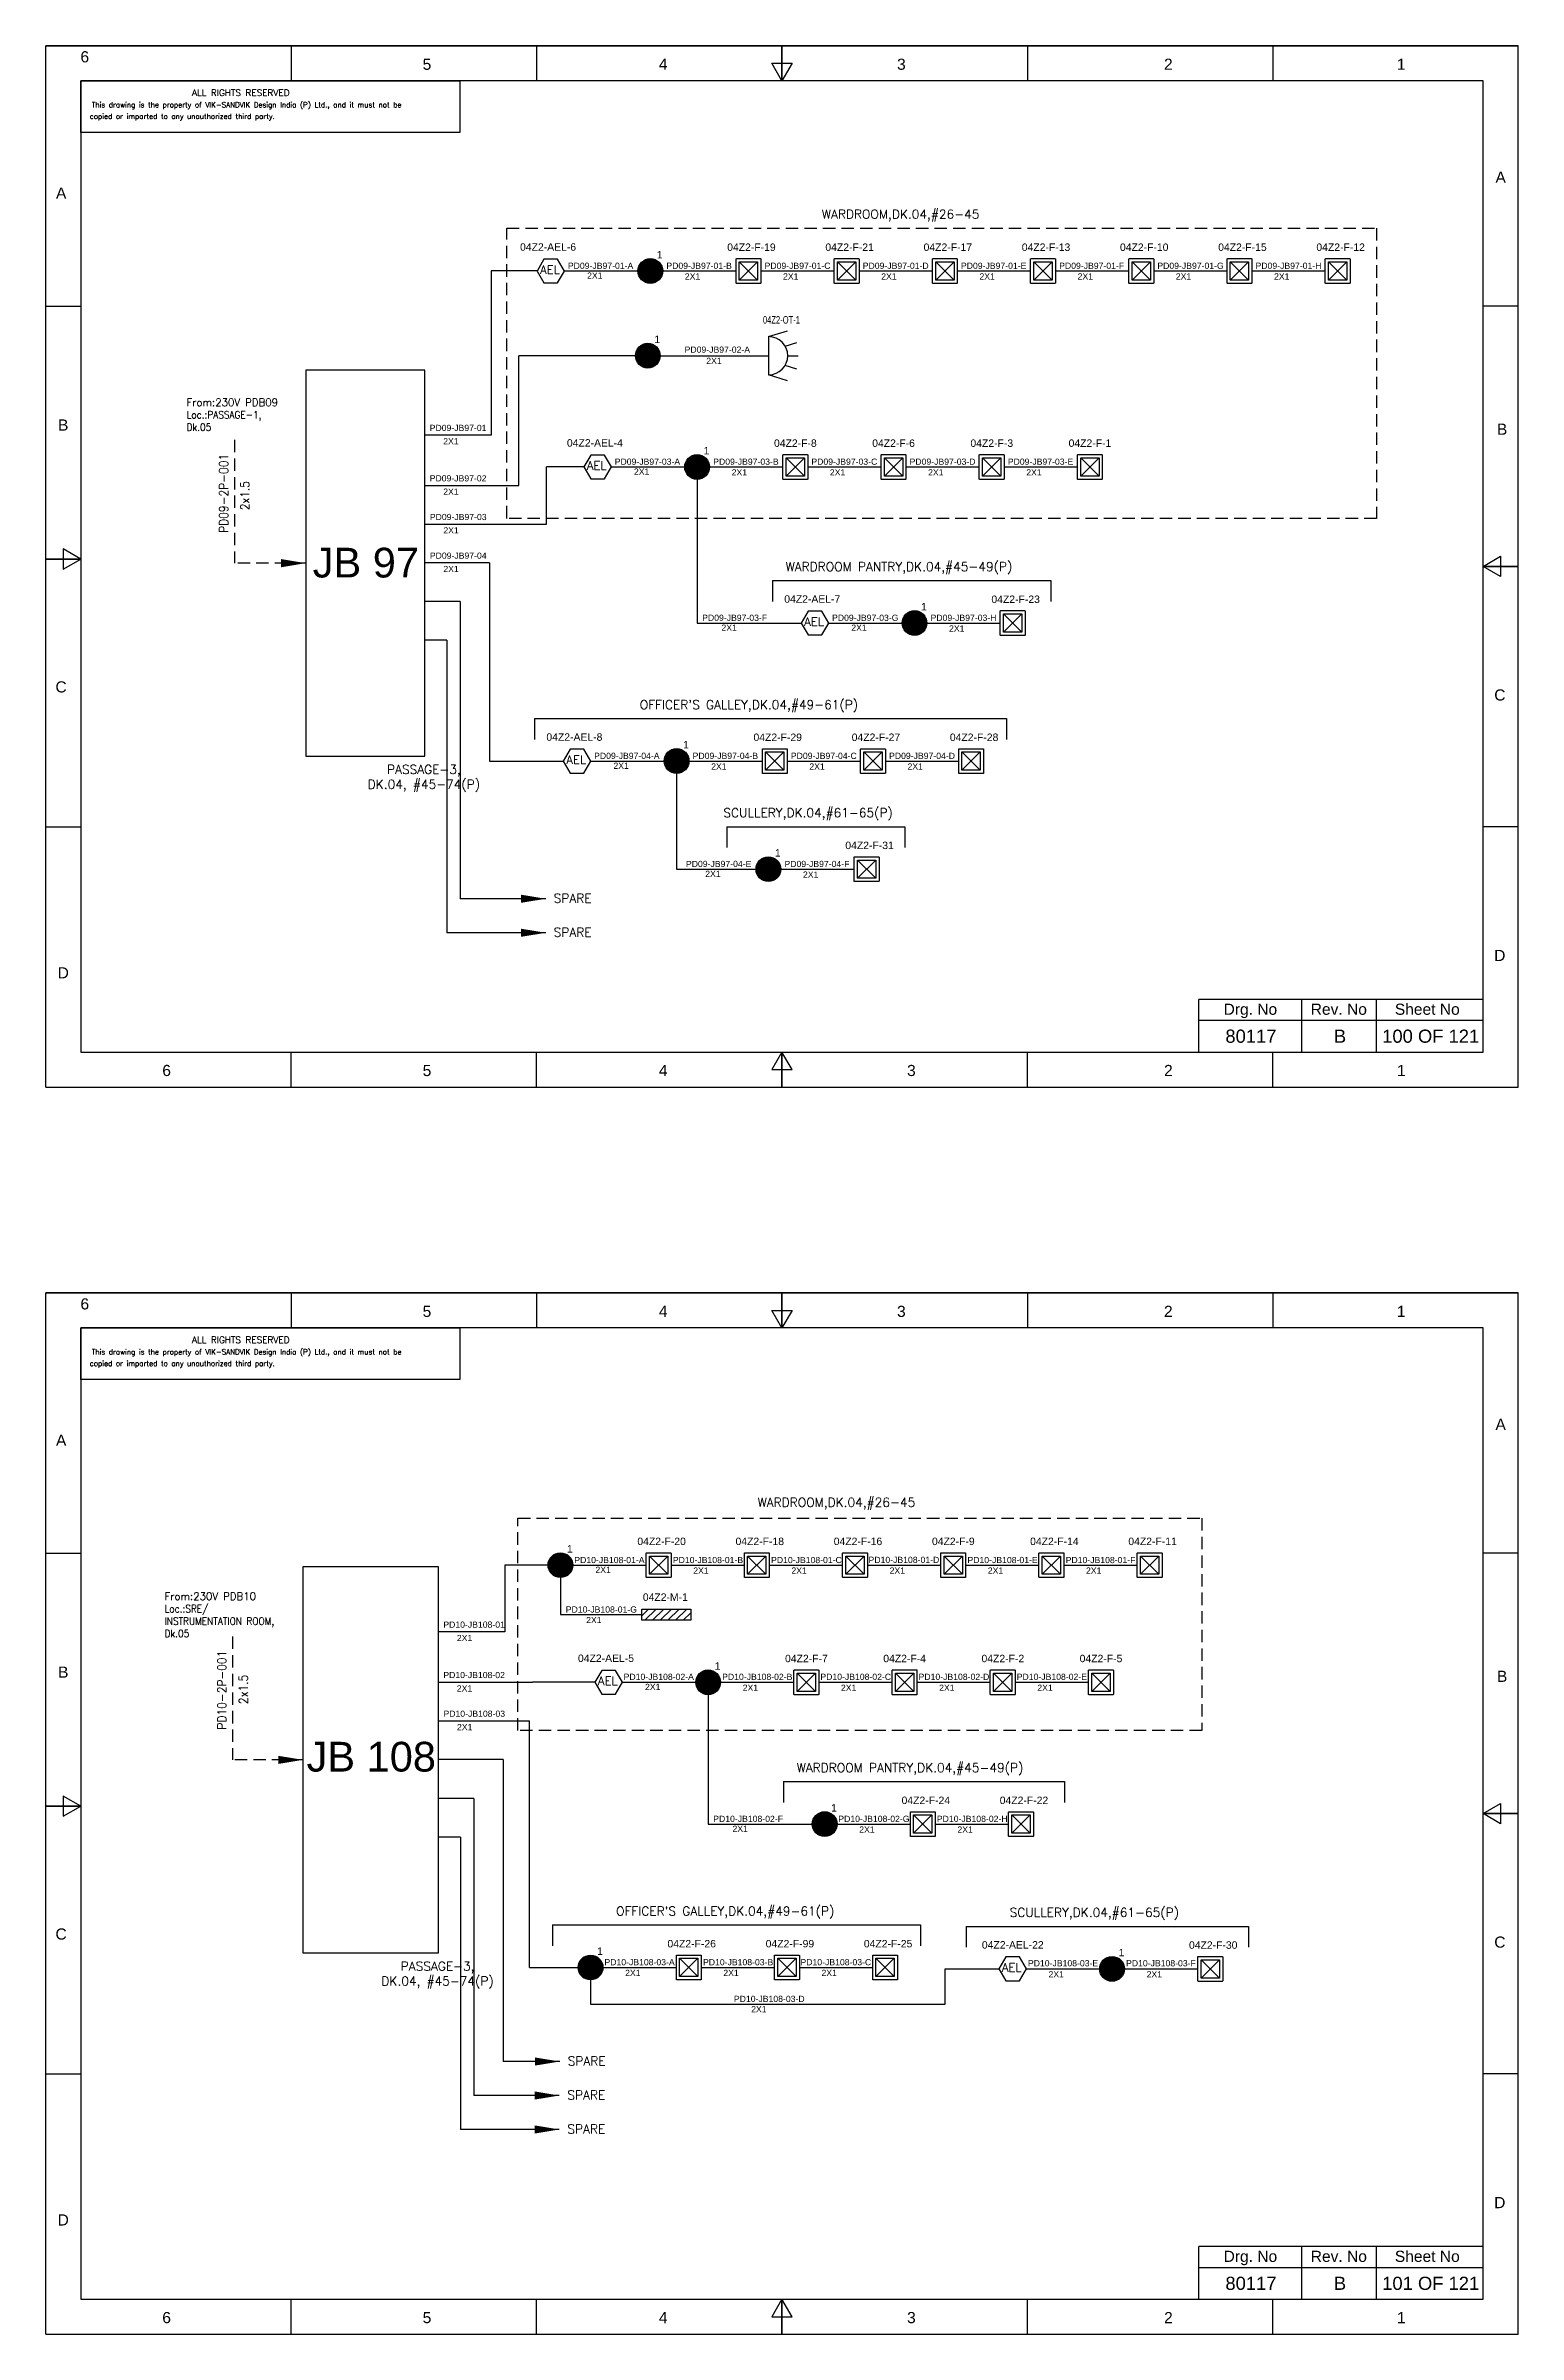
# Model space of a CAD drawing. Header units: inches. Extents: x -3311 to 1429, y -713 to 2436.
# Drawn here: x -3309.1 to -3012.1, y -713.5 to -251.8 of the extents above; entities that cross this region are included whole.
import ezdxf
from ezdxf.enums import TextEntityAlignment as Align

# ---------------------------------------------------------------- set-up
doc = ezdxf.new("R2010")
doc.units = ezdxf.units.IN
doc.linetypes.add('HIDDEN', pattern=[0.375, 0.25, -0.125])
doc.linetypes.add('SOLID', pattern=[0])
for name, color, linetype, lineweight in [('ELEC_TXT-025', 1, 'Continuous', 25), ('HEL-025', 1, 'Continuous', 25), ('HEL-035', 2, 'Continuous', 35)]:
    doc.layers.add(name, color=color, linetype=linetype, lineweight=lineweight)
for name, color, linetype in [('Fmount', 7, 'Continuous'), ('LINE', 3, 'SOLID'), ('MirL', 7, 'Continuous'), ('oL', 7, 'Continuous')]:
    doc.layers.add(name, color=color, linetype=linetype)
doc.styles.add('_NORMAL', font='arial.ttf')
doc.styles.add('ROMANS', font='simplex.shx', dxfattribs={"width": 0.88})
doc.styles.get("Standard").update_dxf_attribs({"font": 'arial.ttf'})
doc.dimstyles.get("Standard").update_dxf_attribs({"dimtxt": 0.18, "dimasz": 0.18, "dimexe": 0.18, "dimexo": 0.0625, "dimgap": 0.09, "dimtad": 0, "dimtih": 1, "dimtoh": 1, "dimdec": 4, "dimzin": 0, "dimdsep": 46, "dimtxsty": 'Standard', "dimcen": 0.09, "dimadec": 0, "dimazin": 0, "dimtfac": 1, "dimtdec": 4, "dimtofl": 0, "dimtmove": 0, "dimatfit": 3, "dimfxl": 1, "dimtolj": 1, "dimtzin": 0, "dimarcsym": 0})

# ---------------------------------------------------------------- blocks, each defined once
blk = doc.blocks.new('fr')
at = {"color": 7, "linetype": 'Continuous'}
for p, q in [((33763.99, 4500.4), (33466.99, 4500.4)), ((33466.99, 4500.4), (33763.99, 4500.4)), ((33466.99, 4290.33), (33466.99, 4500.4)), ((33516.49, 4500.4), (33516.49, 4493.33)), ((33565.99, 4500.4), (33565.99, 4493.33)), ((33615.49, 4493.33), (33613.45, 4496.87)), ((33613.45, 4496.87), (33617.53, 4496.87)), ((33615.49, 4500.4), (33615.49, 4493.33)), ((33615.49, 4493.33), (33615.49, 4500.4)), ((33615.49, 4500.4), (33615.49, 4493.33)), ((33617.53, 4496.87), (33615.49, 4493.33)), ((33664.99, 4500.4), (33664.99, 4493.33)), ((33714.49, 4500.4), (33714.49, 4493.33)), ((33763.99, 4290.33), (33763.99, 4500.4)), ((33763.99, 4290.33), (33763.99, 4500.4)), ((33756.92, 4493.33), (33474.06, 4493.33)), ((33474.06, 4493.33), (33474.06, 4297.41)), ((33756.92, 4297.41), (33756.92, 4493.33)), ((33466.99, 4447.89), (33474.06, 4447.89)), ((33763.99, 4447.89), (33756.92, 4447.89)), ((33466.99, 4396.87), (33474.06, 4396.87)), ((33474.06, 4396.87), (33466.99, 4396.87)), ((33466.99, 4396.87), (33474.06, 4396.87)), ((33474.06, 4396.87), (33470.53, 4398.91)), ((33470.53, 4398.91), (33470.53, 4394.83)), ((33470.53, 4394.83), (33474.06, 4396.87)), ((33756.92, 4395.37), (33760.45, 4397.41)), ((33763.99, 4395.37), (33756.92, 4395.37)), ((33760.45, 4393.33), (33756.92, 4395.37)), ((33756.92, 4395.37), (33763.99, 4395.37)), ((33763.99, 4395.37), (33756.92, 4395.37)), ((33760.45, 4397.41), (33760.45, 4393.33)), ((33466.99, 4342.85), (33474.06, 4342.85)), ((33763.99, 4342.85), (33756.92, 4342.85)), ((33474.06, 4297.41), (33756.92, 4297.41)), ((33516.49, 4290.33), (33516.49, 4297.41)), ((33565.99, 4290.33), (33565.99, 4297.41)), ((33615.49, 4297.41), (33613.45, 4293.87)), ((33613.45, 4293.87), (33617.53, 4293.87)), ((33615.49, 4290.33), (33615.49, 4297.41)), ((33617.53, 4293.87), (33615.49, 4297.41)), ((33615.49, 4297.41), (33615.49, 4290.33)), ((33615.49, 4290.33), (33615.49, 4297.41)), ((33664.99, 4290.33), (33664.99, 4297.41)), ((33714.49, 4290.33), (33714.49, 4297.41)), ((33466.99, 4290.33), (33763.99, 4290.33)), ((33466.99, 4290.33), (33763.99, 4290.33))]:
    blk.add_line(p, q, dxfattribs=at)
at = {"color": 7, "style": '_NORMAL'}
for s, p in [('6', (33474.86, 4498.18)), ('5', (33543.88, 4496.68)), ('4', (33591.52, 4496.68)), ('3', (33639.57, 4496.68)), ('2', (33693.41, 4496.68)), ('1', (33740.39, 4496.68)), ('A', (33760.45, 4473.88)), ('A', (33470.1, 4470.68)), ('B', (33470.52, 4423.9)), ('B', (33760.74, 4423.06)), ('C', (33470.08, 4371.07)), ('C', (33760.29, 4369.44)), ('D', (33760.27, 4316.89)), ('D', (33470.51, 4313.39)), ('6', (33491.37, 4293.69)), ('5', (33543.89, 4293.69)), ('4', (33591.53, 4293.69)), ('3', (33641.59, 4293.69)), ('2', (33693.43, 4293.69)), ('1', (33740.41, 4293.69))]:
    blk.add_text(s, height=2.25, dxfattribs=at).set_placement(p, align=Align.MIDDLE_CENTER)
blk = doc.blocks.new('A$C4BAD7D21')
at = {"layer": 'HEL-025'}
blk.add_lwpolyline([(-34000, 0), (-34000, 2086), (-18714, 2086), (-18714, 0)], close=True, dxfattribs=at)
at = {"layer": 'HEL-025', "style": 'ROMANS'}
for s, p in [('This drawing is the property of VIK-SANDVIK Design India (P) Ltd., and it must not be', (-33558, 1016)), (' copied or imparted to any unauthorized third party.', (-33785, 550))]:
    blk.add_text(s, height=210, dxfattribs=at).set_placement(p)
at = {"layer": 'HEL-035', "style": 'ROMANS'}
blk.add_text('     ALL RIGHTS RESERVED', height=262.5, dxfattribs=at).set_placement((-30497, 1476))
blk = doc.blocks.new('FIXED_KEY_SWITCH')
h = blk.add_hatch(color=1)
h.dxf.hatch_style = 1
edge = h.paths.add_edge_path()
edge.add_arc((848.13, 1737.46), 2.5, 0, 360)
at = {"color": 1}
blk.add_circle((848.13, 1737.46), 2.5, dxfattribs=at)
at = {"color": 7, "insert": (849.44, 1741.5), "char_height": 1.5, "attachment_point": 1, "style": '_NORMAL'}
blk.add_mtext_dynamic_manual_height_columns('1', width=1.5, gutter_width=7.5, heights=[0], dxfattribs=at)
blk = doc.blocks.new('SWT')
blk.add_blockref('FIXED_KEY_SWITCH', (0, 0))
blk.add_attdef('TAG_NO', (844.55, 1741.11), '', height=1.5)
blk = doc.blocks.new('AEL')
at = {"color": 4}
blk.add_lwpolyline([(989.98, -190.09), (992.75, -190.09), (994.14, -187.69), (992.75, -185.28), (989.98, -185.28), (988.59, -187.69)], close=True, dxfattribs=at)
at = {"color": 4, "style": 'ROMANS'}
blk.add_text('AEL', height=1.725, dxfattribs=at).set_placement((989.2, -188.27))
blk = doc.blocks.new('AEL_L')
blk.add_blockref('AEL', (0, 0))
blk.add_attdef('TAG_NO', (986.55, -183.59), '', height=1.5)
blk = doc.blocks.new('LED FLUSH MOUNT')
for p, q in [((114818, 79432), (114604, 79219)), ((114604, 79432), (114818, 79219))]:
    blk.add_line(p, q)
blk.add_lwpolyline([(114572, 79470), (114850, 79470, -0.414214), (114856, 79464), (114856, 79186, -0.414214), (114850, 79180), (114572, 79180, -0.414214), (114566, 79186), (114566, 79464, -0.414214)], format="xyb", close=True)
blk.add_lwpolyline([(114604, 79432), (114818, 79432), (114818, 79219), (114604, 79219)], close=True)
blk = doc.blocks.new('LED Flush Mounted Light 22W')
blk.add_blockref('LED FLUSH MOUNT', (0, 0))
at = {"style": 'ROMANS', "width": 0.7}
blk.add_attdef('TAG_NO.:', (113905, 79579), '', height=250, dxfattribs=at)
blk = doc.blocks.new('OT_LIGHT')
for p, q in [((-56175, 20909), (-55905, 20995)), ((-56175, 20909), (-56175, 20359)), ((-55938, 20773), (-55771, 20826)), ((-55771, 20442), (-55938, 20495)), ((-55900, 20634), (-55752, 20634)), ((-55905, 20274), (-56175, 20359))]:
    blk.add_line(p, q)
blk.add_arc((-56175, 20634), 275, 270, 90)
blk = doc.blocks.new('LED_OT_LIGHT')
blk.add_blockref('OT_LIGHT', (0, 0))
at = {"style": 'ROMANS'}
blk.add_attdef('TAG_NO:', (-56638, 21172), '', height=250, dxfattribs=at)
blk = doc.blocks.new('MIR')
h = blk.add_hatch()
h.set_pattern_fill('ANSI31', color=256, scale=500)
h.set_pattern_definition([(45, (0, 0), (-44.194174, 44.194174), [])])
h.paths.add_polyline_path([(109452, 30143), (110019, 30143), (110019, 30272), (109452, 30272)])
at = {"elevation": -6}
blk.add_lwpolyline([(109452, 30272), (110019, 30272), (110019, 30143), (109452, 30143)], close=True, dxfattribs=at)
blk = doc.blocks.new('MIRROR LIGHT')
blk.add_blockref('MIR', (0, 0))
at = {"style": 'ROMANS', "width": 0.7}
blk.add_attdef('TAG_NO.:', (108952, 30348), '', height=250, dxfattribs=at)

msp = doc.modelspace()

# ---------------------------------------------------------------- linework, layer by layer
for p, q in [((-3219.2, -297.28), (-3219.2, -330.4)), ((-3209.97, -297.28), (-3219.2, -297.28)), ((-3213.62, -340.57), (-3213.62, -314.37)), ((-3190.12, -314.37), (-3213.62, -314.37)), ((-3208.04, -348.37), (-3208.04, -336.81)), ((-3200.53, -336.81), (-3208.04, -336.81)), ((-3177.68, -339.31), (-3177.68, -368.3)), ((-3219.54, -356.17), (-3232.6, -356.17)), ((-3219.54, -356.17), (-3219.54, -396.15)), ((-3162.49, -359.73, -0.05), (-3106.31, -359.73, -0.05)), ((-3225.47, -363.97), (-3232.6, -363.97)), ((-3225.47, -363.97), (-3225.47, -423.92)), ((-3228.19, -371.77), (-3232.6, -371.77)), ((-3228.19, -371.77), (-3228.19, -430.78)), ((-3210.47, -387.58, -0.05), (-3115.28, -387.58, -0.05)), ((-3181.82, -398.65), (-3181.82, -417.95)), ((-3171.7, -409.38, -0.05), (-3135.78, -409.38, -0.05)), ((-3216.44, -558.35), (-3216.44, -571.81)), ((-3207.74, -558.35), (-3216.44, -558.35)), ((-3198.3, -581.98), (-3210.86, -581.98)), ((-3175.45, -584.48), (-3175.45, -610.59)), ((-3211.5, -639.51), (-3211.5, -589.78)), ((-3216.79, -597.58), (-3229.84, -597.58)), ((-3216.79, -597.58), (-3216.79, -658.48)), ((-3160.26, -602.02, -0.05), (-3103.57, -602.02, -0.05)), ((-3222.71, -605.39), (-3229.84, -605.39)), ((-3222.71, -605.39), (-3222.71, -665.34)), ((-3225.43, -613.19), (-3229.84, -613.19)), ((-3225.43, -613.19), (-3225.43, -672.19)), ((-3206.85, -630.94, -0.05), (-3132.63, -630.94, -0.05)), ((-3123.43, -631.23, -0.05), (-3066.46, -631.23, -0.05)), ((-3199.17, -642.01), (-3199.17, -646.91))]:
    msp.add_line(p, q)
at = {"color": 7, "linetype": 'Continuous'}
for p, q in [((-3019.13, -444.25), (-3076.45, -444.25)), ((-3076.45, -454.84), (-3076.45, -444.25)), ((-3055.68, -454.84), (-3055.68, -444.25)), ((-3040.66, -454.84), (-3040.66, -444.25)), ((-3076.45, -448.43), (-3019.13, -448.43)), ((-3019.13, -695.83), (-3076.45, -695.83)), ((-3076.45, -706.42), (-3076.45, -695.83)), ((-3055.68, -706.42), (-3055.68, -695.83)), ((-3040.66, -706.42), (-3040.66, -695.83)), ((-3076.45, -700.01), (-3019.13, -700.01))]:
    msp.add_line(p, q, dxfattribs=at)
at = {"linetype": 'HIDDEN', "ltscale": 10}
for points in [[(-3216.04, -288.63), (-3040.62, -288.63), (-3040.62, -347.18), (-3216.04, -347.18)], [(-3213.81, -548.89), (-3075.87, -548.89), (-3075.87, -591.72), (-3213.81, -591.72)]]:
    msp.add_lwpolyline(points, close=True, dxfattribs=at)
msp.add_lwpolyline([(-3232.6, -317.27), (-3256.6, -317.27), (-3256.6, -395.17), (-3232.6, -395.17)], close=True)
for points in [[(-3271.01, -331.34), (-3271.01, -356.22)], [(-3271.39, -572.76), (-3271.39, -597.63)]]:
    msp.add_lwpolyline(points, dxfattribs=at)
at = {"layer": 'LINE', "color": 0}
for p, q in [((-3204.42, -297.28), (-3189.62, -297.28)), ((-3184.62, -297.28), (-3169.83, -297.28)), ((-3164.82, -297.28), (-3150.02, -297.28)), ((-3145.01, -297.28), (-3130.21, -297.28)), ((-3125.2, -297.28), (-3110.41, -297.28)), ((-3105.4, -297.28), (-3090.6, -297.28)), ((-3085.59, -297.28), (-3070.79, -297.28)), ((-3065.78, -297.28), (-3050.99, -297.28)), ((-3185.12, -314.37), (-3163.25, -314.37)), ((-3219.2, -330.4), (-3232.6, -330.4)), ((-3194.97, -336.81), (-3180.18, -336.81)), ((-3175.18, -336.81), (-3160.38, -336.81)), ((-3155.37, -336.81), (-3140.58, -336.81)), ((-3135.56, -336.81), (-3120.77, -336.81)), ((-3115.76, -336.81), (-3100.96, -336.81)), ((-3232.6, -340.57), (-3213.62, -340.57)), ((-3232.57, -348.37), (-3208.04, -348.37)), ((-3162.49, -359.73, -0.05), (-3162.49, -363.92, -0.05)), ((-3106.31, -359.73, -0.05), (-3106.31, -363.92, -0.05)), ((-3177.68, -368.3), (-3156.68, -368.3)), ((-3151.13, -368.3), (-3136.33, -368.3)), ((-3131.33, -368.3), (-3116.54, -368.3)), ((-3210.47, -387.58, -0.05), (-3210.47, -391.77, -0.05)), ((-3115.28, -387.58, -0.05), (-3115.28, -391.77, -0.05)), ((-3219.54, -396.15), (-3204.67, -396.15)), ((-3199.12, -396.15), (-3184.32, -396.15)), ((-3179.32, -396.15), (-3164.52, -396.15)), ((-3159.51, -396.15), (-3144.72, -396.15)), ((-3139.71, -396.15), (-3124.91, -396.15)), ((-3171.7, -409.38, -0.05), (-3171.7, -413.57, -0.05)), ((-3135.78, -409.38, -0.05), (-3135.78, -413.57, -0.05)), ((-3181.82, -417.95), (-3165.8, -417.95)), ((-3160.8, -417.95), (-3146, -417.95)), ((-3202.74, -558.35), (-3187.95, -558.35)), ((-3182.94, -558.35), (-3168.14, -558.35)), ((-3163.13, -558.35), (-3148.33, -558.35)), ((-3143.32, -558.35), (-3128.53, -558.35)), ((-3123.52, -558.35), (-3108.72, -558.35)), ((-3103.71, -558.35), (-3088.91, -558.35)), ((-3257.18, -558.68), (-3257.18, -636.59)), ((-3229.84, -558.68), (-3257.18, -558.68)), ((-3229.84, -636.59), (-3229.84, -558.68)), ((-3205.24, -560.85), (-3205.24, -568.33)), ((-3216.44, -571.81), (-3229.84, -571.81)), ((-3205.24, -568.33), (-3188.85, -568.33)), ((-3229.84, -581.98), (-3210.86, -581.98)), ((-3192.74, -581.98), (-3177.95, -581.98)), ((-3172.95, -581.98), (-3158.15, -581.98)), ((-3153.14, -581.98), (-3138.35, -581.98)), ((-3133.33, -581.98), (-3118.54, -581.98)), ((-3113.53, -581.98), (-3098.73, -581.98)), ((-3229.81, -589.78), (-3211.5, -589.78)), ((-3160.26, -602.02, -0.05), (-3160.26, -606.21, -0.05)), ((-3103.57, -602.02, -0.05), (-3103.57, -606.21, -0.05)), ((-3175.45, -610.59), (-3154.45, -610.59)), ((-3149.45, -610.59), (-3134.66, -610.59)), ((-3129.65, -610.59), (-3114.85, -610.59)), ((-3206.85, -630.94, -0.05), (-3206.85, -635.13, -0.05)), ((-3132.63, -630.94, -0.05), (-3132.63, -635.13, -0.05)), ((-3123.43, -631.23, -0.05), (-3123.43, -635.42, -0.05)), ((-3066.46, -631.23, -0.05), (-3066.46, -635.42, -0.05)), ((-3257.18, -636.59), (-3229.84, -636.59)), ((-3211.5, -639.51), (-3201.67, -639.51)), ((-3196.67, -639.51), (-3181.87, -639.51)), ((-3176.86, -639.51), (-3162.07, -639.51)), ((-3157.06, -639.51), (-3142.26, -639.51)), ((-3127.65, -639.8), (-3116.83, -639.8)), ((-3111.27, -639.8), (-3096.48, -639.8)), ((-3091.48, -639.8), (-3076.68, -639.8))]:
    msp.add_line(p, q, dxfattribs=at)
at = {"layer": 'LINE', "color": 7}
msp.add_lwpolyline([(-3199.17, -646.91), (-3127.65, -646.91), (-3127.65, -639.8)], dxfattribs=at)

# ---------------------------------------------------------------- block references
for name, p in [('fr', (-36776.05, -4752.25)), ('SWT', (-4035.25, -2034.74)), ('SWT', (-4035.75, -2051.83)), ('SWT', (-4025.81, -2074.27)), ('SWT', (-3981.96, -2105.76)), ('SWT', (-4029.95, -2133.6)), ('SWT', (-4011.43, -2155.41)), ('fr', (-36776.05, -5003.83)), ('SWT', (-4053.37, -2295.81)), ('SWT', (-4023.58, -2319.44)), ('SWT', (-4000.08, -2348.05)), ('SWT', (-4047.3, -2376.97)), ('SWT', (-3942.11, -2377.25))]:
    msp.add_blockref(name, p)
ref = msp.add_blockref('AEL_L', (-4198.56, -109.6))
ref.add_attrib('TAG_NO', '04Z2-AEL-6', (-3213.39, -293.19), dxfattribs={"color": 4, "height": 1.5})
ref = msp.add_blockref('AEL_L', (-4189.11, -149.12))
ref.add_attrib('TAG_NO', '04Z2-AEL-4', (-3203.94, -332.71), dxfattribs={"color": 4, "height": 1.5})
ref = msp.add_blockref('AEL_L', (-4145.27, -180.61))
ref.add_attrib('TAG_NO', '04Z2-AEL-7', (-3160.1, -364.2), dxfattribs={"color": 4, "height": 1.5})
ref = msp.add_blockref('AEL_L', (-4193.26, -208.46))
ref.add_attrib('TAG_NO', '04Z2-AEL-8', (-3208.08, -392.05), dxfattribs={"color": 4, "height": 1.5})
ref = msp.add_blockref('AEL_L', (-4186.88, -394.29))
ref.add_attrib('TAG_NO', '04Z2-AEL-5', (-3201.71, -577.88), dxfattribs={"color": 4, "height": 1.5})
ref = msp.add_blockref('AEL_L', (-4105.41, -452.11))
ref.add_attrib('TAG_NO', '04Z2-AEL-22', (-3120.24, -635.7), dxfattribs={"color": 4, "height": 1.5})
at = {"layer": 'ELEC_TXT-025', "color": 0, "xscale": 0.005, "yscale": 0.005, "zscale": 0.005}
for p in [(-3131.98, -269.35), (-3131.98, -520.93)]:
    msp.add_blockref('A$C4BAD7D21', p, dxfattribs=at)
at = {"layer": 'Fmount'}
ref = msp.add_blockref('LED Flush Mounted Light 22W', (-5149.53, -1668.03), dxfattribs=dict(at, xscale=0.01728, yscale=0.01728, zscale=0.01728))
ref.add_attrib('TAG_NO.:', '04Z2-F-19', dxfattribs={"layer": '0', "height": 1.5}).set_placement((-3171.61, -293.68), align=Align.BOTTOM_LEFT)
ref = msp.add_blockref('LED Flush Mounted Light 22W', (-5129.72, -1668.03), dxfattribs=dict(at, xscale=0.01728, yscale=0.01728, zscale=0.01728))
ref.add_attrib('TAG_NO.:', '04Z2-F-21', dxfattribs={"layer": '0', "height": 1.5}).set_placement((-3151.81, -293.68), align=Align.BOTTOM_LEFT)
ref = msp.add_blockref('LED Flush Mounted Light 22W', (-5109.91, -1668.03), dxfattribs=dict(at, xscale=0.01728, yscale=0.01728, zscale=0.01728))
ref.add_attrib('TAG_NO.:', '04Z2-F-17', dxfattribs={"layer": '0', "height": 1.5}).set_placement((-3132, -293.68), align=Align.BOTTOM_LEFT)
ref = msp.add_blockref('LED Flush Mounted Light 22W', (-5090.11, -1668.03), dxfattribs=dict(at, xscale=0.01728, yscale=0.01728, zscale=0.01728))
ref.add_attrib('TAG_NO.:', '04Z2-F-13', dxfattribs={"layer": '0', "height": 1.5}).set_placement((-3112.19, -293.68), align=Align.BOTTOM_LEFT)
ref = msp.add_blockref('LED Flush Mounted Light 22W', (-5070.3, -1668.03), dxfattribs=dict(at, xscale=0.01728, yscale=0.01728, zscale=0.01728))
ref.add_attrib('TAG_NO.:', '04Z2-F-10', dxfattribs={"layer": '0', "height": 1.5}).set_placement((-3092.39, -293.68), align=Align.BOTTOM_LEFT)
ref = msp.add_blockref('LED Flush Mounted Light 22W', (-5050.49, -1668.03), dxfattribs=dict(at, xscale=0.01728, yscale=0.01728, zscale=0.01728))
ref.add_attrib('TAG_NO.:', '04Z2-F-15', dxfattribs={"layer": '0', "height": 1.5}).set_placement((-3072.58, -293.68), align=Align.BOTTOM_LEFT)
ref = msp.add_blockref('LED Flush Mounted Light 22W', (-5030.69, -1668.03), dxfattribs=dict(at, xscale=0.01728, yscale=0.01728, zscale=0.01728))
ref.add_attrib('TAG_NO.:', '04Z2-F-12', dxfattribs={"layer": '0', "height": 1.5}).set_placement((-3052.77, -293.68), align=Align.BOTTOM_LEFT)
ref = msp.add_blockref('LED Flush Mounted Light 22W', (-5140.08, -1707.55), dxfattribs=dict(at, xscale=0.01728, yscale=0.01728, zscale=0.01728))
ref.add_attrib('TAG_NO.:', '04Z2-F-8', dxfattribs={"layer": '0', "height": 1.5}).set_placement((-3162.17, -333.21), align=Align.BOTTOM_LEFT)
ref = msp.add_blockref('LED Flush Mounted Light 22W', (-5120.27, -1707.55), dxfattribs=dict(at, xscale=0.01728, yscale=0.01728, zscale=0.01728))
ref.add_attrib('TAG_NO.:', '04Z2-F-6', dxfattribs={"layer": '0', "height": 1.5}).set_placement((-3142.36, -333.21), align=Align.BOTTOM_LEFT)
ref = msp.add_blockref('LED Flush Mounted Light 22W', (-5100.47, -1707.55), dxfattribs=dict(at, xscale=0.01728, yscale=0.01728, zscale=0.01728))
ref.add_attrib('TAG_NO.:', '04Z2-F-3', dxfattribs={"layer": '0', "height": 1.5}).set_placement((-3122.55, -333.21), align=Align.BOTTOM_LEFT)
ref = msp.add_blockref('LED Flush Mounted Light 22W', (-5080.66, -1707.55), dxfattribs=dict(at, xscale=0.01728, yscale=0.01728, zscale=0.01728))
ref.add_attrib('TAG_NO.:', '04Z2-F-1', dxfattribs={"layer": '0', "height": 1.5}).set_placement((-3102.75, -333.21), align=Align.BOTTOM_LEFT)
ref = msp.add_blockref('LED Flush Mounted Light 22W', (-5096.24, -1739.04), dxfattribs=dict(at, xscale=0.01728, yscale=0.01728, zscale=0.01728))
ref.add_attrib('TAG_NO.:', '04Z2-F-23', dxfattribs={"layer": '0', "height": 1.5}).set_placement((-3118.32, -364.7), align=Align.BOTTOM_LEFT)
ref = msp.add_blockref('LED Flush Mounted Light 22W', (-5144.22, -1766.89), dxfattribs=dict(at, xscale=0.01728, yscale=0.01728, zscale=0.01728))
ref.add_attrib('TAG_NO.:', '04Z2-F-29', dxfattribs={"layer": '0', "height": 1.5}).set_placement((-3166.31, -392.54), align=Align.BOTTOM_LEFT)
ref = msp.add_blockref('LED Flush Mounted Light 22W', (-5124.42, -1766.89), dxfattribs=dict(at, xscale=0.01728, yscale=0.01728, zscale=0.01728))
ref.add_attrib('TAG_NO.:', '04Z2-F-27', dxfattribs={"layer": '0', "height": 1.5}).set_placement((-3146.5, -392.54), align=Align.BOTTOM_LEFT)
ref = msp.add_blockref('LED Flush Mounted Light 22W', (-5104.61, -1766.89), dxfattribs=dict(at, xscale=0.01728, yscale=0.01728, zscale=0.01728))
ref.add_attrib('TAG_NO.:', '04Z2-F-28', dxfattribs={"layer": '0', "height": 1.5}).set_placement((-3126.7, -392.54), align=Align.BOTTOM_LEFT)
ref = msp.add_blockref('LED Flush Mounted Light 22W', (-5125.7, -1788.69), dxfattribs=dict(at, xscale=0.01728, yscale=0.01728, zscale=0.01728))
ref.add_attrib('TAG_NO.:', '04Z2-F-31', dxfattribs={"layer": '0', "height": 1.5}).set_placement((-3147.79, -414.35), align=Align.BOTTOM_LEFT)
ref = msp.add_blockref('LED Flush Mounted Light 22W', (-5167.65, -1929.09), dxfattribs=dict(at, xscale=0.01728, yscale=0.01728, zscale=0.01728))
ref.add_attrib('TAG_NO.:', '04Z2-F-20', dxfattribs={"layer": '0', "height": 1.5}).set_placement((-3189.73, -554.75), align=Align.BOTTOM_LEFT)
ref = msp.add_blockref('LED Flush Mounted Light 22W', (-5147.84, -1929.09), dxfattribs=dict(at, xscale=0.01728, yscale=0.01728, zscale=0.01728))
ref.add_attrib('TAG_NO.:', '04Z2-F-18', dxfattribs={"layer": '0', "height": 1.5}).set_placement((-3169.93, -554.75), align=Align.BOTTOM_LEFT)
ref = msp.add_blockref('LED Flush Mounted Light 22W', (-5128.03, -1929.09), dxfattribs=dict(at, xscale=0.01728, yscale=0.01728, zscale=0.01728))
ref.add_attrib('TAG_NO.:', '04Z2-F-16', dxfattribs={"layer": '0', "height": 1.5}).set_placement((-3150.12, -554.75), align=Align.BOTTOM_LEFT)
ref = msp.add_blockref('LED Flush Mounted Light 22W', (-5108.23, -1929.09), dxfattribs=dict(at, xscale=0.01728, yscale=0.01728, zscale=0.01728))
ref.add_attrib('TAG_NO.:', '04Z2-F-9', dxfattribs={"layer": '0', "height": 1.5}).set_placement((-3130.31, -554.75), align=Align.BOTTOM_LEFT)
ref = msp.add_blockref('LED Flush Mounted Light 22W', (-5088.42, -1929.09), dxfattribs=dict(at, xscale=0.01728, yscale=0.01728, zscale=0.01728))
ref.add_attrib('TAG_NO.:', '04Z2-F-14', dxfattribs={"layer": '0', "height": 1.5}).set_placement((-3110.51, -554.75), align=Align.BOTTOM_LEFT)
ref = msp.add_blockref('LED Flush Mounted Light 22W', (-5068.61, -1929.09), dxfattribs=dict(at, xscale=0.01728, yscale=0.01728, zscale=0.01728))
ref.add_attrib('TAG_NO.:', '04Z2-F-11', dxfattribs={"layer": '0', "height": 1.5}).set_placement((-3090.7, -554.75), align=Align.BOTTOM_LEFT)
ref = msp.add_blockref('LED Flush Mounted Light 22W', (-5137.85, -1952.72), dxfattribs=dict(at, xscale=0.01728, yscale=0.01728, zscale=0.01728))
ref.add_attrib('TAG_NO.:', '04Z2-F-7', dxfattribs={"layer": '0', "height": 1.5}).set_placement((-3159.94, -578.38), align=Align.BOTTOM_LEFT)
ref = msp.add_blockref('LED Flush Mounted Light 22W', (-5118.04, -1952.72), dxfattribs=dict(at, xscale=0.01728, yscale=0.01728, zscale=0.01728))
ref.add_attrib('TAG_NO.:', '04Z2-F-4', dxfattribs={"layer": '0', "height": 1.5}).set_placement((-3140.13, -578.38), align=Align.BOTTOM_LEFT)
ref = msp.add_blockref('LED Flush Mounted Light 22W', (-5098.24, -1952.72), dxfattribs=dict(at, xscale=0.01728, yscale=0.01728, zscale=0.01728))
ref.add_attrib('TAG_NO.:', '04Z2-F-2', dxfattribs={"layer": '0', "height": 1.5}).set_placement((-3120.32, -578.38), align=Align.BOTTOM_LEFT)
ref = msp.add_blockref('LED Flush Mounted Light 22W', (-5078.43, -1952.72), dxfattribs=dict(at, xscale=0.01728, yscale=0.01728, zscale=0.01728))
ref.add_attrib('TAG_NO.:', '04Z2-F-5', dxfattribs={"layer": '0', "height": 1.5}).set_placement((-3100.52, -578.38), align=Align.BOTTOM_LEFT)
ref = msp.add_blockref('LED Flush Mounted Light 22W', (-5114.36, -1981.33), dxfattribs=dict(at, xscale=0.01728, yscale=0.01728, zscale=0.01728))
ref.add_attrib('TAG_NO.:', '04Z2-F-24', dxfattribs={"layer": '0', "height": 1.5}).set_placement((-3136.44, -606.99), align=Align.BOTTOM_LEFT)
ref = msp.add_blockref('LED Flush Mounted Light 22W', (-5094.55, -1981.33), dxfattribs=dict(at, xscale=0.01728, yscale=0.01728, zscale=0.01728))
ref.add_attrib('TAG_NO.:', '04Z2-F-22', dxfattribs={"layer": '0', "height": 1.5}).set_placement((-3116.64, -606.99), align=Align.BOTTOM_LEFT)
ref = msp.add_blockref('LED Flush Mounted Light 22W', (-5161.57, -2010.25), dxfattribs=dict(at, xscale=0.01728, yscale=0.01728, zscale=0.01728))
ref.add_attrib('TAG_NO.:', '04Z2-F-26', dxfattribs={"layer": '0', "height": 1.5}).set_placement((-3183.66, -635.91), align=Align.BOTTOM_LEFT)
ref = msp.add_blockref('LED Flush Mounted Light 22W', (-5141.77, -2010.25), dxfattribs=dict(at, xscale=0.01728, yscale=0.01728, zscale=0.01728))
ref.add_attrib('TAG_NO.:', '04Z2-F-99', dxfattribs={"layer": '0', "height": 1.5}).set_placement((-3163.85, -635.91), align=Align.BOTTOM_LEFT)
ref = msp.add_blockref('LED Flush Mounted Light 22W', (-5121.96, -2010.25), dxfattribs=dict(at, xscale=0.01728, yscale=0.01728, zscale=0.01728))
ref.add_attrib('TAG_NO.:', '04Z2-F-25', dxfattribs={"layer": '0', "height": 1.5}).set_placement((-3144.05, -635.91), align=Align.BOTTOM_LEFT)
ref = msp.add_blockref('LED Flush Mounted Light 22W', (-5056.38, -2010.54), dxfattribs=dict(at, xscale=0.01728, yscale=0.01728, zscale=0.01728))
ref.add_attrib('TAG_NO.:', '04Z2-F-30', dxfattribs={"layer": '0', "height": 1.5}).set_placement((-3078.47, -636.19), align=Align.BOTTOM_LEFT)
at = {"layer": 'MirL'}
ref = msp.add_blockref('MIRROR LIGHT', (-5104.26, -1096.97, 0.11), dxfattribs=dict(at, xscale=0.0175, yscale=0.0175, zscale=0.0175))
ref.add_attrib('TAG_NO.:', '04Z2-M-1', dxfattribs={"layer": '0', "height": 1.5}).set_placement((-3188.63, -566, -0.11), align=Align.BOTTOM_LEFT)
at = {"layer": 'oL'}
ref = msp.add_blockref('LED_OT_LIGHT', (-2376.8, -603.25), dxfattribs=dict(at, xscale=0.014, yscale=0.014, zscale=0.014))
ref.add_attrib('TAG_NO:', '04Z2-OT-1', (-3164.4, -307.89), dxfattribs={"layer": '0', "height": 1.5, "width": 0.7})

# ---------------------------------------------------------------- texts
at = {"color": 7}
for s, p in [('PD09-JB97-01-A', (-3203.75, -296.85, 0.03)), ('2X1', (-3199.87, -298.84)), ('PD09-JB97-01-B', (-3183.88, -296.85, 0.03)), ('2X1', (-3180.15, -299, -0.03)), ('PD09-JB97-01-C', (-3164.07, -296.85, 0.03)), ('2X1', (-3160.35, -299, -0.03)), ('PD09-JB97-01-D', (-3144.27, -296.85, 0.03)), ('2X1', (-3140.54, -299, -0.03)), ('PD09-JB97-01-E', (-3124.46, -296.85, 0.03)), ('2X1', (-3120.73, -299, -0.03)), ('PD09-JB97-01-F', (-3104.65, -296.85, 0.03)), ('2X1', (-3100.93, -299, -0.03)), ('PD09-JB97-01-G', (-3084.85, -296.85, 0.03)), ('2X1', (-3081.12, -299, -0.03)), ('PD09-JB97-01-H', (-3065.04, -296.85, 0.03)), ('2X1', (-3061.31, -299, -0.03)), ('PD09-JB97-02-A', (-3180.2, -313.77)), ('2X1', (-3175.83, -316.02)), ('PD09-JB97-01', (-3231.62, -329.56)), ('2X1', (-3228.89, -332.25)), ('PD09-JB97-03-A', (-3194.3, -336.37, 0.03)), ('PD09-JB97-03-B', (-3174.43, -336.37, 0.03)), ('PD09-JB97-03-C', (-3154.63, -336.37, 0.03)), ('PD09-JB97-03-D', (-3134.82, -336.37, 0.03)), ('PD09-JB97-03-E', (-3115.01, -336.37, 0.03)), ('PD09-JB97-02', (-3231.62, -339.73)), ('2X1', (-3228.89, -342.42)), ('2X1', (-3190.42, -338.37)), ('2X1', (-3170.71, -338.53, -0.03)), ('2X1', (-3150.9, -338.53, -0.03)), ('2X1', (-3131.09, -338.53, -0.03)), ('2X1', (-3111.29, -338.53, -0.03)), ('PD09-JB97-03', (-3231.59, -347.53)), ('2X1', (-3228.86, -350.22)), ('PD09-JB97-04', (-3231.59, -355.33)), ('2X1', (-3228.86, -358.02)), ('PD09-JB97-03-F', (-3176.66, -367.86, 0.03)), ('2X1', (-3172.77, -369.86)), ('PD09-JB97-03-G', (-3150.46, -367.86, 0.03)), ('2X1', (-3146.58, -369.86)), ('PD09-JB97-03-H', (-3130.59, -367.86, 0.03)), ('2X1', (-3126.86, -370.02, -0.03)), ('PD09-JB97-04-A', (-3198.45, -395.71, 0.03)), ('2X1', (-3194.56, -397.71)), ('PD09-JB97-04-B', (-3178.58, -395.71, 0.03)), ('2X1', (-3174.85, -397.86, -0.03)), ('PD09-JB97-04-C', (-3158.77, -395.71, 0.03)), ('2X1', (-3155.04, -397.86, -0.03)), ('PD09-JB97-04-D', (-3138.96, -395.71, 0.03)), ('2X1', (-3135.24, -397.86, -0.03)), ('PD09-JB97-04-E', (-3179.93, -417.52, 0.03)), ('2X1', (-3176.04, -419.51)), ('PD09-JB97-04-F', (-3160.06, -417.52, 0.03)), ('2X1', (-3156.33, -419.67, -0.03)), ('PD10-JB108-01-A', (-3202.45, -557.94, 0.03)), ('PD10-JB108-01-B', (-3182.57, -557.94, 0.03)), ('PD10-JB108-01-C', (-3162.76, -557.94, 0.03)), ('PD10-JB108-01-D', (-3143.1, -557.91, 0.03)), ('PD10-JB108-01-E', (-3123.15, -557.94, 0.03)), ('PD10-JB108-01-F', (-3103.34, -557.94, 0.03)), ('2X1', (-3198.19, -559.91)), ('2X1', (-3178.46, -560.07, -0.03)), ('2X1', (-3158.66, -560.07, -0.03)), ('2X1', (-3138.85, -560.07, -0.03)), ('2X1', (-3119.04, -560.07, -0.03)), ('2X1', (-3099.24, -560.07, -0.03)), ('PD10-JB108-01-G', (-3204.17, -567.92, 0.03)), ('PD10-JB108-01', (-3228.87, -570.97)), ('2X1', (-3226.14, -573.67)), ('2X1', (-3200.06, -570.05, -0.03)), ('PD10-JB108-02', (-3228.87, -581.14)), ('PD10-JB108-02-A', (-3192.5, -581.5, 0.03)), ('PD10-JB108-02-B', (-3172.63, -581.5, 0.03)), ('PD10-JB108-02-C', (-3152.82, -581.5, 0.03)), ('PD10-JB108-02-D', (-3133.01, -581.5, 0.03)), ('PD10-JB108-02-E', (-3113.21, -581.5, 0.03)), ('2X1', (-3226.14, -583.84)), ('2X1', (-3188.19, -583.54)), ('2X1', (-3168.48, -583.7, -0.03)), ('2X1', (-3148.67, -583.7, -0.03)), ('2X1', (-3128.86, -583.7, -0.03)), ('2X1', (-3109.06, -583.7, -0.03)), ('PD10-JB108-03', (-3228.84, -588.94)), ('2X1', (-3226.11, -591.64)), ('PD10-JB108-02-F', (-3174.43, -610.15, 0.03)), ('PD10-JB108-02-G', (-3149.2, -610.15, 0.03)), ('PD10-JB108-02-H', (-3129.32, -610.15, 0.03)), ('2X1', (-3170.54, -612.15)), ('2X1', (-3144.98, -612.31, -0.03)), ('2X1', (-3125.17, -612.31, -0.03)), ('PD10-JB108-03-A', (-3196.37, -639.07, 0.03)), ('2X1', (-3192.2, -641.23, -0.03)), ('PD10-JB108-03-B', (-3176.49, -639.07, 0.03)), ('2X1', (-3172.39, -641.23, -0.03)), ('PD10-JB108-03-C', (-3156.83, -639.07, 0.03)), ('2X1', (-3152.59, -641.23, -0.03)), ('PD10-JB108-03-E', (-3110.95, -639.28, 0.03)), ('2X1', (-3106.8, -641.51, -0.03)), ('PD10-JB108-03-F', (-3091.16, -639.28, 0.03)), ('2X1', (-3087.01, -641.51, -0.03)), ('PD10-JB108-03-D', (-3170.26, -646.47, 0.03)), ('2X1', (-3166.78, -648.55, -0.03))]:
    msp.add_text(s, height=1.25, dxfattribs=at).set_placement(p)
at = {"color": 7, "lineweight": 30}
for s, p in [('JB 97', (-3244.49, -356.11)), ('JB 108', (-3243.4, -596.99))]:
    msp.add_text(s, height=6, dxfattribs=at).set_placement(p, align=Align.MIDDLE_CENTER)
at = {"color": 7}
for s, height, p in [('Drg. No', 2.246, (-3066.08, -446.2)), ('Rev. No', 2.246, (-3048.24, -446.2)), ('Sheet No', 2.246, (-3030.4, -446.2)), ('80117', 2.653, (-3065.97, -451.64)), ('B', 2.65, (-3048, -451.64)), ('100 OF 121', 2.653, (-3029.71, -451.64)), ('Drg. No', 2.246, (-3066.08, -697.78)), ('Rev. No', 2.246, (-3048.24, -697.78)), ('Sheet No', 2.246, (-3030.4, -697.78)), ('80117', 2.653, (-3065.97, -703.22)), ('B', 2.65, (-3048, -703.22)), ('101 OF 121', 2.653, (-3029.71, -703.22))]:
    msp.add_text(s, height=height, dxfattribs=at).set_placement(p, align=Align.MIDDLE_CENTER)
at = {"color": 7, "char_height": 1.8, "attachment_point": 1, "style": '_NORMAL'}
for s, insert, width in [('{\\Fromans|c0;\\C2;WARDROOM,DK.04,#26-45}', (-3152.52, -284.92, 0.27), 128.8823), ('{\\Fromans|c0;\\C2;WARDROOM PANTRY,DK.04,#45-49(P)}', (-3159.83, -356.02, 0.22), 128.8823), ("{\\Fromans|c0;\\C2;OFFICER'S GALLEY,DK.04,#49-61(P)}", (-3189.24, -383.87, 0.22), 128.8823), ('{\\Fromans|c0;\\C2;SCULLERY,DK.04,#61-65(P)}', (-3172.37, -405.67, 0.22), 128.8823), ('{\\Fromans|c0;\\C2;SPARE}', (-3206.6, -422.92), 8.1658), ('{\\Fromans|c0;\\C2;SPARE}', (-3206.6, -429.78), 8.1658), ('{\\Fromans|c0;\\C2;WARDROOM,DK.04,#26-45}', (-3165.47, -544.78, 0.27), 128.8823), ('{\\Fromans|c0;\\C2;WARDROOM PANTRY,DK.04,#45-49(P)}', (-3157.6, -598.31, 0.22), 128.8823), ("{\\Fromans|c0;\\C2;OFFICER'S GALLEY,DK.04,#49-61(P)}", (-3194.02, -627.23, 0.22), 128.8823), ('{\\Fromans|c0;\\C2;SCULLERY,DK.04,#61-65(P)}', (-3114.64, -627.51, 0.22), 128.8823), ('{\\Fromans|c0;\\C2;SPARE}', (-3203.77, -657.48), 8.1658), ('{\\Fromans|c0;\\C2;SPARE}', (-3203.85, -664.34), 8.1658), ('{\\Fromans|c0;\\C2;SPARE}', (-3203.85, -671.19), 8.1658)]:
    msp.add_mtext(s, dxfattribs=dict(at, insert=insert, width=width))
at = {"color": 7, "char_height": 1.5, "attachment_point": 1}
for s, insert, width in [('{\\Fromans|c0;\\C2;From:230V PDB09 \\P\\Fsimplex|c0;\\W0.88;Loc.:PASSAGE-1,\\PDk.05}', (-3280.66, -323.03), 44.8449), ('{\\Fromans|c0;\\C2;From:230V PDB10 \\P\\Fsimplex|c0;\\W0.88;Loc.:SRE/\\PINSTRUMENTATION ROOM,      \\PDk.05}', (-3285.1, -563.88), 36.8884)]:
    msp.add_mtext(s, dxfattribs=dict(at, insert=insert, width=width))
at = {"color": 7, "char_height": 1.8, "width": 17.1296, "attachment_point": 1, "rotation": 90, "style": '_NORMAL'}
for s, insert in [('{\\Fromans|c0;\\W0.88;PD09-2P-001}', (-3274.07, -350.12)), ('{\\Fromans|c0;\\W0.88;PD10-2P-001}', (-3274.44, -591.54))]:
    msp.add_mtext(s, dxfattribs=dict(at, insert=insert))
at = {"color": 7, "char_height": 1.8, "attachment_point": 1, "rotation": 90, "style": '_NORMAL'}
for insert in [(-3269.8, -345.56), (-3270.1, -586.37)]:
    msp.add_mtext('{\\Fsimplex|c0;\\W0.88;2x1.5}', dxfattribs=dict(at, insert=insert))
at = {"color": 7, "char_height": 1.8, "attachment_point": 1, "style": '_NORMAL'}
for insert in [(-3244.12, -396.93), (-3241.36, -638.35)]:
    msp.add_mtext('\\pxqc;{\\Fromans|c0;\\C2;PASSAGE-3, \\PDK.04, #45-74(P)}', dxfattribs=dict(at, insert=insert))

# ---------------------------------------------------------------- leaders
at = {"linetype": 'HIDDEN', "ltscale": 10}
for points in [[(-3256.6, -356.22), (-3271.01, -356.22)], [(-3257.18, -597.63), (-3271.39, -597.63)]]:
    msp.add_leader(points, dimstyle='Standard', override={"dimasz": 5, "dimarcsym": 1}, dxfattribs=at)
for points in [[(-3208.22, -423.92), (-3225.47, -423.92)], [(-3208.22, -430.78), (-3228.19, -430.78)], [(-3205.39, -658.48), (-3216.79, -658.48)], [(-3205.47, -665.34), (-3222.71, -665.34)], [(-3205.47, -672.19), (-3225.43, -672.19)]]:
    msp.add_leader(points, dimstyle='Standard', override={"dimasz": 5, "dimarcsym": 1})

doc.saveas('drawing.dxf')
